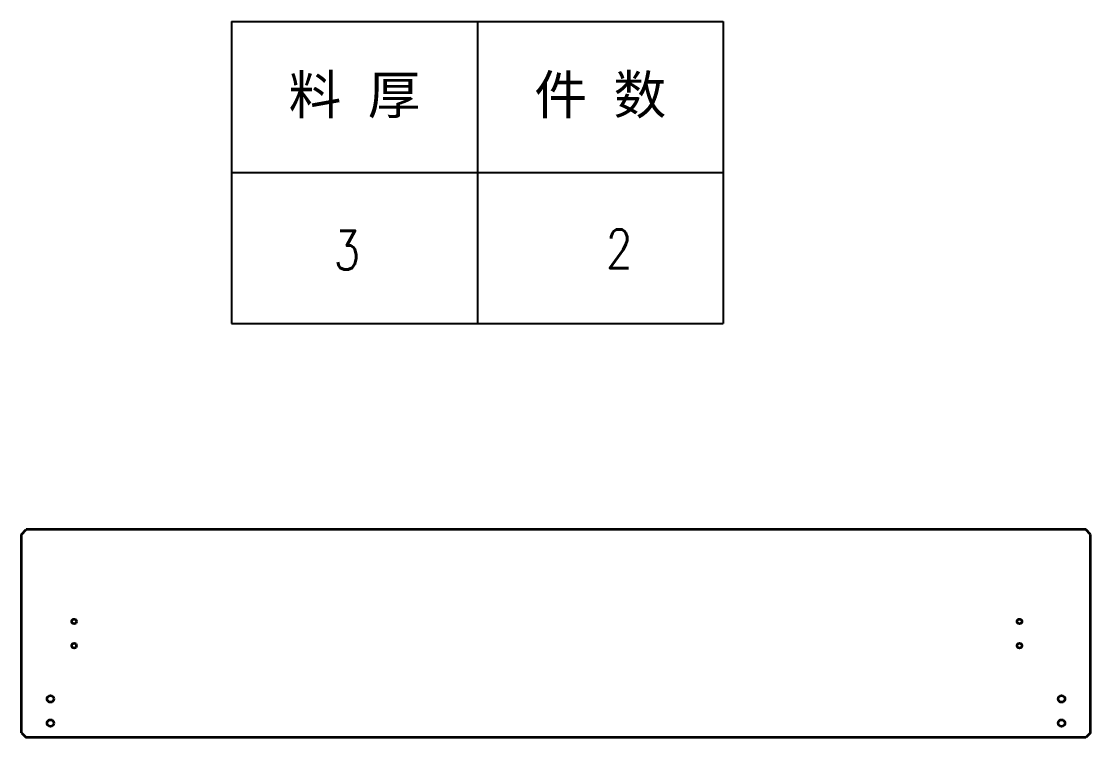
# Model space of a CAD drawing. Header units: millimetres. Extents: x -1727 to 307751, y -105919 to 6637.
# Drawn here: x 2260 to 3365, y -19599 to -18859 of the extents above; entities that cross this region are included whole.
import ezdxf
from ezdxf.enums import TextEntityAlignment as Align

# ---------------------------------------------------------------- set-up
doc = ezdxf.new("R2010")
doc.units = ezdxf.units.MM
doc.layers.add('AM_VIS', color=7, linetype='Continuous')
doc.styles.add('DIM', font='txt.shx', dxfattribs={"width": 0.8, "bigfont": 'bigfont.shx'})
doc.styles.get("Standard").update_dxf_attribs({"font": 'arial.ttf'})

# ---------------------------------------------------------------- blocks, each defined once
blk = doc.blocks.new('*T16')
at = {"color": 0, "linetype": 'ByBlock', "lineweight": -2, "transparency": 16777216}
for p, q in [((0, 0), (127, 0)), ((0, 0), (0, -78)), ((63.5, 0), (63.5, -78)), ((127, 0), (127, -78)), ((0, -39), (127, -39)), ((0, -78), (127, -78))]:
    blk.add_line(p, q, dxfattribs=at)
at = {"color": 0, "transparency": 16777216, "char_height": 10, "width": 60.5, "attachment_point": 5}
for s, insert in [('{\\fSimSun|b0|i0|c134|p2;料 厚}', (31.75, -19.5)), ('{\\fSimSun|b0|i0|c134|p2;件 数}', (95.25, -19.5))]:
    blk.add_mtext(s, dxfattribs=dict(at, insert=insert))
blk = doc.blocks.new('拆图参数')
blk.add_blockref('*T16', (-63.5, 78))
at = {"style": 'DIM', "width": 0.8}
blk.add_attdef('6', text='', height=10, dxfattribs=at).set_placement((-37.13, 18.91), align=Align.MIDDLE_LEFT)
blk.add_attdef('1', text='', height=10, dxfattribs=at).set_placement((36.65, 19.27), align=Align.MIDDLE_CENTER)

msp = doc.modelspace()

# ---------------------------------------------------------------- linework, layer by layer
at = {"layer": 'AM_VIS', "lineweight": 35}
for p, q in [((2259.95182, -19388.97653), (2264.95182, -19383.97653)), ((3359.95182, -19383.97653), (2264.95182, -19383.97653)), ((3364.95182, -19388.97653), (3359.95182, -19383.97653)), ((2259.95182, -19518.97653), (2259.95182, -19463.97653)), ((3364.95182, -19518.97653), (3364.95182, -19463.97653)), ((2259.95182, -19593.97653), (2264.95182, -19598.97653)), ((3359.95182, -19598.97653), (2264.95182, -19598.97653)), ((3364.95182, -19593.97653), (3359.95182, -19598.97653))]:
    msp.add_line(p, q, dxfattribs=at)
at = {"layer": 'AM_VIS', "lineweight": 35, "ltscale": 0.075}
for p, q in [((2259.95182, -19461.97653), (2259.95182, -19388.97653)), ((3364.95182, -19461.97653), (3364.95182, -19388.97653)), ((2259.95182, -19593.97653), (2259.95182, -19520.97653)), ((3364.95182, -19593.97653), (3364.95182, -19520.97653))]:
    msp.add_line(p, q, dxfattribs=at)
at = {"layer": 'AM_VIS', "lineweight": 35, "ltscale": 0.05}
for p, q in [((2259.95182, -19463.97653), (2259.95182, -19461.97653)), ((3364.95182, -19463.97653), (3364.95182, -19461.97653)), ((2259.95182, -19520.97653), (2259.95182, -19518.97653)), ((3364.95182, -19520.97653), (3364.95182, -19518.97653))]:
    msp.add_line(p, q, dxfattribs=at)
at = {"layer": 'AM_VIS', "lineweight": 35}
for centre, radius in [((2314.45188, -19478.97653), 2.4585), ((3291.45182, -19478.97653), 2.4585), ((2314.45182, -19503.97653), 2.4585), ((3291.45182, -19503.97653), 2.4585), ((2289.95182, -19558.97653), 3.5), ((3334.95182, -19558.97653), 3.5), ((2289.95182, -19583.97653), 3.5), ((3334.95182, -19583.97653), 3.5)]:
    msp.add_circle(centre, radius, dxfattribs=at)

# ---------------------------------------------------------------- block references
at = {"xscale": 4, "yscale": 4, "zscale": 4}
msp.add_blockref('拆图参数', (2731.2218, -19170.99979), dxfattribs=at).add_auto_attribs({'1': '2', '6': '3'})

doc.saveas('drawing.dxf')
